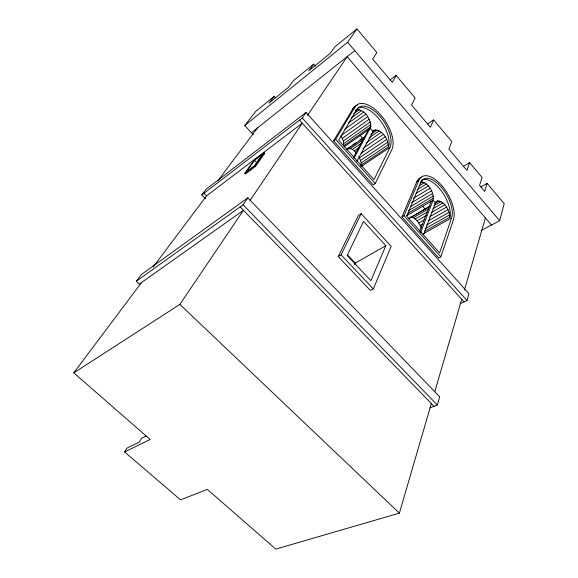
<?xml version="1.0" encoding="UTF-8"?>
<svg xmlns="http://www.w3.org/2000/svg" width="578" height="578" viewBox="0 0 578 578"><rect width="100%" height="100%" fill="white"/><g stroke="black" fill="none" stroke-linecap="round" stroke-linejoin="round"><path stroke-width="0.87" d="M360.889 166.276L361.257 162.852L358.96 156.457M340.89 135.743L343.39 140.945L343.859 145.656L370.823 126.734C370.838 119.133 364.472 108.519 355.997 109.791M424.259 231.554L449.901 217.155L450.291 214.929A24.746 12.102 59.7 0 0 439.699 188.825A24.746 12.102 59.7 0 0 421.275 180.509M420.914 181.853C428.869 182.793 434.353 192.669 433.059 200.198L420.56 232.79M481.127 230.557L499.652 220.688L504.211 203.702L487.095 183.385L480.99 186.889M361.25 165.077L388.452 146.891L389.03 144.796A25.75 12.889 56.3 0 0 378.034 117.739A25.75 12.889 56.3 0 0 357.298 108.469M429.815 407.924L437.344 405.019L439.677 396.783L247.832 197.864L141.408 274.485L136.263 281.255L139.291 284.109L243.432 210.298L179.881 304.411L73.789 372.846L150.15 439.475L124.602 451.953L180.553 499.854L207.35 489.385L275.793 549.1L399.398 513.134L431.34 403.531M459.98 303.782L467.01 300.452L468.931 293.667L306.044 112.472L206.064 189.302L201.787 194.931L205.587 198.781M434.743 391.862L461.714 299.31M464.437 289.968L485.426 217.971M487.095 183.385L484.653 191.369L479.567 185.357L482.074 177.432L469.618 162.649L463.556 166.298M370.823 126.734L353.96 158.379M440.855 256.827L453.39 219.98A27.722 13.504 59.7 0 0 441.693 185.466A27.722 13.504 59.7 0 0 418.826 180.437L416.832 181.665L401.941 216.967L438.738 257.947L440.855 256.827L404.029 215.746L418.826 180.437M451.599 217.928L439.576 252.889L406.731 216.208L420.69 182.561A24.796 12.073 59.7 0 1 441.144 187.026A24.796 12.073 59.7 0 1 451.599 217.928L423.082 233.895M469.618 162.649L466.923 170.438L448.846 149.088L451.808 141.502L433.63 119.935L427.655 123.909M423.436 234.798L435.465 202.95L436.318 201.621L437.589 200.934C445.082 201.534 449.467 210.356 449.901 217.155M419.671 231.323L431.267 201.252M373.316 288.935L391.161 246.387L361.178 213.672L358.432 215.37L338.231 256.538L370.404 290.488L373.316 288.935L341.099 254.855L361.178 213.672M385.829 245.708L370.881 280.662L347.168 255.512L363.49 221.396L385.829 245.708L355.246 263.113L354.502 264.724M433.63 119.935L430.4 127.304L411.565 105.066L415.083 97.92L396.154 75.443L389.955 80.002M375.216 183.609L391.848 149.572A28.849 14.378 56.4 0 0 380.642 114.899A28.849 14.378 56.4 0 0 354.834 107.226L352.898 108.65L333.6 140.866L373.164 184.924L375.216 183.609L335.616 139.428L354.834 107.226M389.933 147.383L373.995 179.642L338.686 140.216L356.821 109.502A25.8 12.861 56.4 0 1 379.919 116.337A25.8 12.861 56.4 0 1 389.933 147.383L361.452 166.377M356.705 161.443L373.915 130.267C382.26 128.764 388.394 139.508 388.452 146.891M353.454 157.245L368.54 129.718M396.154 75.443L392.332 82.358L372.687 59.166L376.82 52.497L356.937 28.9L334.778 46.97L330.125 53.472L308.811 70.791L313.637 64.209L315.357 66.167M124.602 451.953L126.987 448.131L139.312 442.069L141.668 438.24L146.234 435.971M250.13 200.378L302.265 123.172L206.548 195.884L153.148 267.065M307.539 115.362L347.14 56.716L491.488 225.037M136.263 281.255L243.114 204.785L247.832 197.864M201.787 194.931L302.258 118.02L306.044 112.472M253.272 134.703L244.725 125.542L347.66 42.245L356.937 28.9M255.454 166.457L264.666 153.387L264.052 152.729L254.132 160.251L244.79 173.321L245.426 173.985L255.454 166.457L254.819 165.785L264.052 152.729M254.515 160.294L246.235 171.89L254.428 165.727L262.622 154.145L254.515 160.294L256.885 162.808M73.789 372.846L141.574 282.49M217.783 180.914L257.607 127.825M275.309 97.74L274.124 96.425L269.001 103.137L288.451 87.329L293.436 80.674L313.637 64.209M244.725 125.542L255.628 111.503L274.124 96.425M251.43 132.73L354.805 50.626M263.25 154.463L264.666 153.387M244.79 173.321L254.819 165.785M355.535 110.449L356.821 109.502M356.113 110.391L357.558 109.336M353.678 113.801L359.451 109.596M351.446 117.869L361.546 110.543M348.548 123.049L363.707 112.103M344.835 129.226L365.78 114.177M333.6 140.866L335.616 139.428M341.612 135.223L367.644 116.619M342.364 138.323L369.161 119.27M343.39 140.945L370.238 121.958M343.903 143.445L370.809 124.501M344.004 146.899L370.274 128.504L372.861 131.452M347.638 148.553L350.557 146.523M352.016 145.504L356.395 142.455M359.314 140.425L363.692 137.376M372.456 131.285L373.915 130.267M346.547 149.745L364.863 137.008M372.492 131.791L375.404 129.761M346.908 149.059L350.282 148.662L364.118 139.06M370.671 134.508L377.232 129.963M350.282 148.662L352.32 149.478L361.785 142.932M369.067 137.896L379.262 130.852M352.32 149.478L354.422 150.909L359.516 147.397M366.069 142.882L381.364 132.355M362.991 148.358L383.402 134.378M361.149 153.192L385.23 136.784M359.697 157.736L386.733 139.414M360.73 160.352L387.816 142.094M361.257 162.852L388.402 144.644M420.278 183.313L422.576 181.911M419.101 185.914L424.454 182.648M417.237 189.591L426.42 184.021M416.095 193.319L428.341 185.928M413.241 198.362L430.097 188.24M411.623 202.719L431.564 190.805M410.373 206.7L432.655 193.457M408.653 210.587L433.29 196.021M407.967 213.311L433.428 198.319M401.941 216.967L404.029 215.746M406.739 215.652L433.059 200.198L435.465 202.95M338.231 256.538L341.099 254.855M435.27 202.286L437.589 200.934M408.364 218.759L430.097 206.086M409.816 217.155L411.442 217.111L429.938 206.332M434.562 203.637L439.186 200.934M411.442 217.111L413.277 217.747L428.681 208.788M434.071 205.652L441.007 201.628M413.277 217.747L415.192 219.004L427.518 211.866M432.908 208.745L442.921 202.943M415.192 219.004L417.063 220.796L426.311 215.464M431.701 212.357L444.807 204.807M417.063 220.796L418.761 223L424.158 219.907M429.562 216.815L446.534 207.09M421.225 228.064L420.177 225.478L422.496 224.156M428.674 220.637L447.993 209.633M426.636 224.994L449.084 212.278M424.924 228.83L449.735 214.835M179.881 304.411L399.398 513.134M354.422 150.909L356.431 152.852M203.969 193.262L206.548 195.884M240.145 206.917L434.027 406.298M243.114 204.785L437.344 405.019M347.306 254.681L355.246 263.113M254.132 160.251L254.746 160.901M299.512 120.13L464.026 301.868M302.258 118.02L467.01 300.452M360.21 135.548L362.782 138.46M422.691 206.288L425.09 209.005M347.66 42.245L499.652 220.688M418.761 223L420.177 225.478M352.898 108.65A28.792 14.414 56.3 0 1 357.753 105.08M416.832 181.665A27.672 13.532 59.7 0 1 421.348 177.258"/></g></svg>
